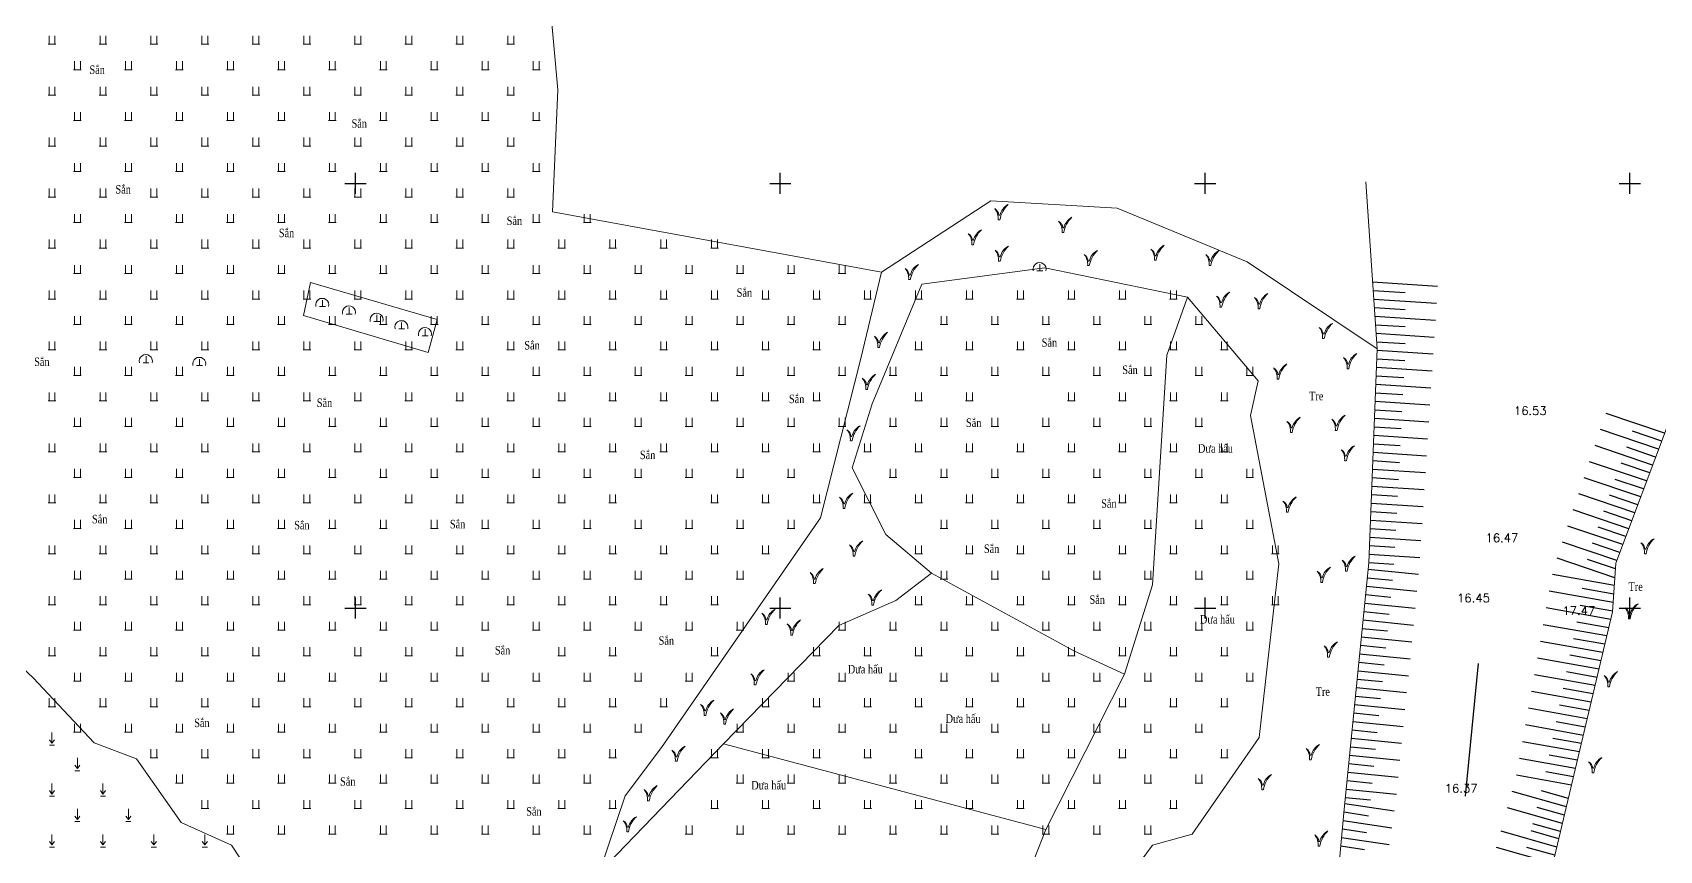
# Model space of a CAD drawing. Header units: metres. Extents: x 585499 to 586851, y 1565849 to 1566901.
# Drawn here: x 586462 to 586653.5, y 1566521.5 to 1566617.8 of the extents above; entities that cross this region are included whole.
import ezdxf

# ---------------------------------------------------------------- set-up
doc = ezdxf.new("R2010")
doc.units = ezdxf.units.M
for name, color, linetype, lineweight in [('dct', 7, 'Continuous', 0), ('duong bo', 97, 'Continuous', 0), ('Ghi chu', 2, 'Continuous', 5), ('mo', 111, 'Continuous', 0), ('text', 7, 'Continuous', 0), ('ThucVat', 90, 'Continuous', 0), ('thuy van', 111, 'Continuous', 0)]:
    doc.layers.add(name, color=color, linetype=linetype, lineweight=lineweight)
doc.layers.add('K_HUNG', color=7, linetype='Continuous')
doc.layers.add('taluy', color=15, linetype='Continuous')
doc.styles.add('ghi chu', font='times.ttf', dxfattribs={"height": 1})
doc.styles.get("Standard").update_dxf_attribs({"font": 'simplex.shx'})
doc.linetypes.add('B_DAP_CAO2', pattern='A,0.2,[130,ltypeshp.shx,S=0.75,R=0,X=0,Y=-0.75],1.2,[130,ltypeshp.shx,S=0.25,R=0,X=0,Y=-0.25],1', length=2.4)
doc.dimstyles.get("Standard").update_dxf_attribs({"dimtxt": 0.18, "dimasz": 0.18, "dimexe": 0.18, "dimexo": 0.0625, "dimgap": 0.09, "dimtad": 0, "dimtih": 1, "dimtoh": 1, "dimdec": 4, "dimzin": 0, "dimdsep": 46, "dimtxsty": 'Standard', "dimcen": 0.09, "dimadec": 0, "dimazin": 0, "dimtfac": 1, "dimtdec": 4, "dimtofl": 0, "dimtmove": 0, "dimatfit": 3, "dimfxl": 1, "dimtolj": 1, "dimtzin": 0, "dimarcsym": 0})

# ---------------------------------------------------------------- blocks, each defined once
blk = doc.blocks.new('ẻw')
at = {"layer": 'Ghi chu'}
for p, q in [((570888.67, 2201189.72), (570889.35, 2201189.72)), ((570889.01, 2201189.72), (570889.01, 2201190.49))]:
    blk.add_line(p, q, dxfattribs=at)
blk.add_arc((570888.98, 2201189.92), 0.771, 344.9188, 195.0812, dxfattribs=at)
blk = doc.blocks.new('fdsa')
at = {"layer": 'ThucVat', "color": 8}
for p, q in [((586981.43, 1565459.99), (586981.43, 1565458.99)), ((586982.13, 1565459.99), (586982.13, 1565458.99))]:
    blk.add_line(p, q, dxfattribs=at)
blk.add_lwpolyline([(586981.33, 1565458.99), (586982.23, 1565458.99)], dxfattribs=at)
blk = doc.blocks.new('aa')
at = {"layer": 'ThucVat', "color": 8}
for p, q in [((586849.35, 1565409.62), (586849.05, 1565410.02)), ((586849.35, 1565409.62), (586849.35, 1565410.87)), ((586849.35, 1565409.62), (586849.65, 1565410.02)), ((586849.05, 1565409.37), (586849.65, 1565409.37))]:
    blk.add_line(p, q, dxfattribs=at)
blk = doc.blocks.new('tre')
at = {"layer": 'Ghi chu', "color": 8}
blk.add_line((-0.46, 2.17), (-0.03, 2.17), dxfattribs=at)
at = {"layer": 'Ghi chu'}
blk.add_line((-0.78, 0), (0, 0), dxfattribs=at)
at = {"layer": 'Ghi chu', "color": 8}
for centre, major_axis, start_param, end_param in [((-4.77, 1.61), (3.08, 3.08), 5.627469, 6.498728), ((-7.85, 0.69), (-5.02, 5.02), 3.830367, 4.628632), ((7.57, 0.31), (-5.53, 5.53), -0.284539, 0.544452), ((12.59, -2.1), (-9.02, 9.02), -0.027251, 0.620222)]:
    blk.add_ellipse(centre, major_axis=major_axis, ratio=1, start_param=start_param, end_param=end_param, dxfattribs=at)

msp = doc.modelspace()

# ---------------------------------------------------------------- linework, layer by layer
at = {"layer": 'duong bo', "color": 8, "elevation": 14.25}
for points in [[(586520.87, 1566643.66), (586523.8, 1566611.02), (586523.17, 1566596.64), (586561.91, 1566589.55)], [(586608.67, 1566555.19), (586605.34, 1566572.65), (586606.24, 1566576.75), (586597.92, 1566586.59), (586581.15, 1566590.06), (586566.65, 1566588.11), (586560.82, 1566574.03), (586558.45, 1566566.52), (586562.41, 1566558.65), (586567.8, 1566554.12), (586563.62, 1566550.9), (586556.89, 1566547.93), (586543.3, 1566534.02), (586528.69, 1566518.81), (586531.73, 1566527.87), (586536.01, 1566533.56), (586554.75, 1566560.62), (586559.49, 1566579.39), (586561.91, 1566589.55), (586574.77, 1566597.93), (586589.64, 1566597.06), (586604.94, 1566590.77), (586620.26, 1566580.53)], [(586590.5, 1566542.23), (586593.81, 1566552.72), (586595.5, 1566579.78), (586597.92, 1566586.59)], [(586608.67, 1566555.19), (586606.38, 1566534.75), (586598.48, 1566523.36), (586593.81, 1566522.07), (586578.64, 1566501.57), (586567.13, 1566487.91)], [(586567.8, 1566554.12), (586584.64, 1566544.93), (586590.5, 1566542.23), (586581.26, 1566523.93)], [(586528.69, 1566518.81), (586560.67, 1566493.79), (586569.64, 1566498.16), (586575.64, 1566509.63), (586581.26, 1566523.93), (586543.3, 1566534.02)]]:
    msp.add_lwpolyline(points, dxfattribs=at)
at = {"layer": 'duong bo', "color": 8, "linetype": 'B_DAP_CAO2', "elevation": 14.25}
msp.add_lwpolyline([(586432.28, 1566610.63), (586434.56, 1566604.49), (586448.4, 1566585.28), (586453.99, 1566557.24), (586456.97, 1566546.54), (586462.05, 1566541.77), (586469.23, 1566534.12), (586474.22, 1566532.23), (586479.46, 1566524.73), (586485.39, 1566522.08), (586491.79, 1566512.34), (586495.66, 1566494.18), (586494.72, 1566489)], dxfattribs=at)
at = {"layer": 'K_HUNG', "color": 8}
for p, q in [((586500, 1566598.75), (586500, 1566601.25)), ((586550, 1566598.75), (586550, 1566601.25)), ((586600, 1566598.75), (586600, 1566601.25)), ((586650, 1566598.75), (586650, 1566601.25)), ((586498.75, 1566600), (586501.25, 1566600)), ((586548.75, 1566600), (586551.25, 1566600)), ((586598.75, 1566600), (586601.25, 1566600)), ((586648.75, 1566600), (586651.25, 1566600)), ((586500, 1566548.75), (586500, 1566551.25)), ((586550, 1566548.75), (586550, 1566551.25)), ((586600, 1566548.75), (586600, 1566551.25)), ((586650, 1566548.75), (586650, 1566551.25)), ((586498.75, 1566550), (586501.25, 1566550)), ((586548.75, 1566550), (586551.25, 1566550)), ((586598.75, 1566550), (586601.25, 1566550)), ((586648.75, 1566550), (586651.25, 1566550))]:
    msp.add_line(p, q, dxfattribs=at)
at = {"layer": 'mo', "color": 8, "elevation": 14.25}
msp.add_lwpolyline([(586493.86, 1566584.44), (586494.69, 1566588.33), (586509.62, 1566583.98), (586508.56, 1566580.08), (586493.86, 1566584.44)], dxfattribs=at)
at = {"layer": 'taluy', "color": 8}
for p, q in [((586619.73, 1566588.39), (586627.37, 1566587.89)), ((586619.79, 1566587.39), (586623.55, 1566587.14)), ((586619.86, 1566586.38), (586627.24, 1566585.9)), ((586619.93, 1566585.37), (586623.55, 1566585.14)), ((586620, 1566584.37), (586627.11, 1566583.9)), ((586620.07, 1566583.36), (586623.56, 1566583.13)), ((586620.13, 1566582.35), (586626.98, 1566581.9)), ((586620.2, 1566581.35), (586623.56, 1566581.13)), ((586620.25, 1566580.34), (586626.85, 1566579.91)), ((586620.17, 1566578.34), (586626.72, 1566577.91)), ((586620.21, 1566579.34), (586623.5, 1566579.13)), ((586620.09, 1566576.34), (586626.59, 1566575.92)), ((586620.13, 1566577.34), (586623.39, 1566577.13)), ((586620.01, 1566574.34), (586626.46, 1566573.92)), ((586620.05, 1566575.34), (586623.29, 1566575.13)), ((586619.94, 1566572.34), (586626.33, 1566571.93)), ((586619.97, 1566573.34), (586623.18, 1566573.13)), ((586654.1, 1566570.58), (586647.2, 1566572.92)), ((586619.86, 1566570.35), (586626.2, 1566569.93)), ((586619.9, 1566571.34), (586623.08, 1566571.14)), ((586653.39, 1566568.71), (586646.56, 1566571.02)), ((586653.75, 1566569.64), (586650.31, 1566570.81)), ((586619.82, 1566569.35), (586622.98, 1566569.14)), ((586652.69, 1566566.83), (586645.92, 1566569.13)), ((586653.04, 1566567.77), (586649.64, 1566568.92)), ((586619.74, 1566567.35), (586622.87, 1566567.14)), ((586619.78, 1566568.35), (586626.07, 1566567.93)), ((586651.98, 1566564.96), (586645.27, 1566567.23)), ((586652.34, 1566565.9), (586648.97, 1566567.04)), ((586619.66, 1566565.35), (586622.77, 1566565.14)), ((586619.7, 1566566.35), (586625.94, 1566565.94)), ((586651.28, 1566563.09), (586644.63, 1566565.34)), ((586651.63, 1566564.02), (586648.29, 1566565.15)), ((586619.58, 1566563.35), (586622.66, 1566563.15)), ((586619.62, 1566564.35), (586625.81, 1566563.94)), ((586650.58, 1566561.22), (586643.99, 1566563.44)), ((586650.93, 1566562.15), (586647.62, 1566563.27)), ((586619.5, 1566561.35), (586622.56, 1566561.15)), ((586619.54, 1566562.35), (586625.68, 1566561.95)), ((586649.87, 1566559.34), (586643.35, 1566561.55)), ((586650.22, 1566560.28), (586646.95, 1566561.39)), ((586619.42, 1566559.35), (586622.45, 1566559.15)), ((586619.46, 1566560.35), (586625.54, 1566559.95)), ((586649.17, 1566557.47), (586642.71, 1566559.65)), ((586649.52, 1566558.41), (586646.27, 1566559.5)), ((586619.35, 1566557.35), (586622.35, 1566557.15)), ((586619.39, 1566558.35), (586625.41, 1566557.96)), ((586648.46, 1566555.6), (586642.07, 1566557.76)), ((586648.81, 1566556.53), (586645.6, 1566557.62)), ((586619.27, 1566555.35), (586622.24, 1566555.16)), ((586619.31, 1566556.35), (586625.28, 1566555.96)), ((586648.23, 1566553.56), (586641.43, 1566555.87)), ((586648.3, 1566554.6), (586645.02, 1566555.7)), ((586619.09, 1566553.57), (586622.06, 1566553.27)), ((586619.19, 1566554.57), (586625.14, 1566553.97)), ((586648.18, 1566552.64), (586640.88, 1566553.95)), ((586618.89, 1566551.58), (586621.86, 1566551.28)), ((586618.99, 1566552.58), (586624.94, 1566551.98)), ((586648.05, 1566550.64), (586640.52, 1566551.98)), ((586648.11, 1566551.64), (586644.41, 1566552.3)), ((586618.7, 1566549.59), (586621.67, 1566549.29)), ((586618.8, 1566550.59), (586624.73, 1566549.99)), ((586647.77, 1566548.65), (586640.17, 1566550.01)), ((586647.99, 1566549.63), (586644.17, 1566550.31)), ((586618.5, 1566547.6), (586621.47, 1566547.3)), ((586618.6, 1566548.59), (586624.53, 1566548)), ((586647.3, 1566546.71), (586639.82, 1566548.04)), ((586647.54, 1566547.68), (586643.77, 1566548.35)), ((586618.3, 1566545.61), (586621.27, 1566545.31)), ((586618.4, 1566546.6), (586624.33, 1566546.01)), ((586646.84, 1566544.76), (586639.47, 1566546.07)), ((586647.07, 1566545.73), (586643.36, 1566546.39)), ((586618.1, 1566543.62), (586621.07, 1566543.32)), ((586618.2, 1566544.61), (586624.13, 1566544.02)), ((586646.38, 1566542.81), (586639.12, 1566544.1)), ((586646.61, 1566543.78), (586642.95, 1566544.44)), ((586617.91, 1566541.63), (586620.87, 1566541.33)), ((586618.01, 1566542.62), (586623.93, 1566542.03)), ((586645.92, 1566540.86), (586638.77, 1566542.13)), ((586646.15, 1566541.83), (586642.55, 1566542.48)), ((586617.81, 1566540.63), (586623.73, 1566540.04)), ((586645.46, 1566538.91), (586638.42, 1566540.17)), ((586645.69, 1566539.88), (586642.14, 1566540.52)), ((586617.61, 1566538.64), (586623.53, 1566538.05)), ((586617.71, 1566539.64), (586620.67, 1566539.34)), ((586644.99, 1566536.96), (586638.06, 1566538.2)), ((586645.23, 1566537.93), (586641.73, 1566538.56)), ((586617.41, 1566536.65), (586623.33, 1566536.06)), ((586617.51, 1566537.65), (586620.47, 1566537.35)), ((586644.53, 1566535.01), (586637.71, 1566536.23)), ((586644.76, 1566535.99), (586641.33, 1566536.6)), ((586617.22, 1566534.66), (586623.13, 1566534.07)), ((586617.31, 1566535.66), (586620.27, 1566535.36)), ((586644.07, 1566533.06), (586637.36, 1566534.26)), ((586644.3, 1566534.04), (586640.92, 1566534.64)), ((586617.02, 1566532.67), (586622.93, 1566532.08)), ((586617.12, 1566533.67), (586620.07, 1566533.37)), ((586643.61, 1566531.11), (586637.01, 1566532.29)), ((586643.84, 1566532.09), (586640.51, 1566532.68)), ((586616.82, 1566530.68), (586622.73, 1566530.09)), ((586616.92, 1566531.68), (586619.87, 1566531.38)), ((586643.15, 1566529.16), (586636.66, 1566530.32)), ((586643.38, 1566530.14), (586640.11, 1566530.72)), ((586616.62, 1566528.69), (586622.52, 1566528.1)), ((586616.72, 1566529.69), (586619.67, 1566529.39)), ((586642.54, 1566526.59), (586636.15, 1566528.39)), ((586642.77, 1566527.56), (586639.6, 1566528.46)), ((586616.45, 1566526.98), (586622.28, 1566526.11)), ((586616.52, 1566527.7), (586619.47, 1566527.4)), ((586642.07, 1566524.64), (586635.61, 1566526.46)), ((586642.31, 1566525.61), (586639.09, 1566526.52)), ((586616.27, 1566524.99), (586621.99, 1566524.13)), ((586616.36, 1566525.99), (586619.25, 1566525.55)), ((586635.38, 1566525.64), (586635.38, 1566525.64)), ((586641.84, 1566523.67), (586638.59, 1566524.58)), ((586616.08, 1566522.99), (586621.69, 1566522.16)), ((586616.17, 1566523.99), (586619.01, 1566523.57)), ((586641.42, 1566521.86), (586634.84, 1566523.72)), ((586641.65, 1566522.83), (586638.38, 1566523.76)), ((586615.99, 1566522), (586618.77, 1566521.58)), ((586640.95, 1566519.91), (586634.29, 1566521.79)), ((586641.18, 1566520.89), (586637.88, 1566521.82))]:
    msp.add_line(p, q, dxfattribs=at)
at = {"layer": 'thuy van', "color": 8, "elevation": 14.25}
for points in [[(586618.93, 1566600.19), (586620.26, 1566580.53), (586619.27, 1566555.32), (586616.39, 1566526.32), (586614.89, 1566510.05), (586606.34, 1566495.67), (586566.27, 1566456.4), (586533.31, 1566425.65), (586497.57, 1566406.3), (586462.16, 1566400.35), (586444.72, 1566402.81)], [(586400.26, 1566350.68), (586423.27, 1566370.48), (586451.48, 1566373.96), (586473.92, 1566372.43), (586490.85, 1566367.64), (586496.3, 1566367.61), (586518.27, 1566379.57), (586549.12, 1566406.98), (586570.29, 1566429.05), (586592.32, 1566444.02), (586609.64, 1566463.64), (586613.56, 1566466.3), (586631.62, 1566496.38), (586636.11, 1566507.15), (586640.44, 1566517.74), (586647.98, 1566549.57), (586648.34, 1566555.28), (586654.42, 1566571.44)]]:
    msp.add_lwpolyline(points, dxfattribs=at)

# ---------------------------------------------------------------- block references
at = {"layer": 'dct', "color": 8}
for p in [(15691.54, -634600.01, 14.25), (15607.1, -634604.23, 14.25), (15610.24, -634605.12, 14.25), (15613.5, -634605.98, 14.25), (15616.42, -634606.86, 14.25), (15619.19, -634607.67, 14.25), (15586.33, -634610.85, 14.25), (15592.62, -634611.18, 14.25)]:
    msp.add_blockref('ẻw', p, dxfattribs=at)
at = {"layer": 'Ghi chu', "color": 8, "xscale": 0.25, "yscale": 0.25, "zscale": 0.25}
msp.add_blockref('tre', (586532.12, 1566523.64), dxfattribs=at)
at = {"layer": 'ThucVat', "color": 8}
for name, p in [('fdsa', (-517.51, 1157.39)), ('fdsa', (-511.51, 1157.39)), ('fdsa', (-505.51, 1157.39)), ('fdsa', (-499.51, 1157.39)), ('fdsa', (-493.51, 1157.39)), ('fdsa', (-487.51, 1157.39)), ('fdsa', (-481.51, 1157.39)), ('fdsa', (-475.51, 1157.39)), ('fdsa', (-469.51, 1157.39)), ('fdsa', (-469.51, 1157.39)), ('fdsa', (-463.51, 1157.39)), ('fdsa', (-514.51, 1154.39)), ('fdsa', (-508.51, 1154.39)), ('fdsa', (-502.51, 1154.39)), ('fdsa', (-496.51, 1154.39)), ('fdsa', (-490.51, 1154.39)), ('fdsa', (-484.51, 1154.39)), ('fdsa', (-478.51, 1154.39)), ('fdsa', (-472.51, 1154.39)), ('fdsa', (-472.51, 1154.39)), ('fdsa', (-466.51, 1154.39)), ('fdsa', (-460.51, 1154.39)), ('fdsa', (-517.51, 1151.39)), ('fdsa', (-511.51, 1151.39)), ('fdsa', (-505.51, 1151.39)), ('fdsa', (-499.51, 1151.39)), ('fdsa', (-493.51, 1151.39)), ('fdsa', (-487.51, 1151.39)), ('fdsa', (-481.51, 1151.39)), ('fdsa', (-475.51, 1151.39)), ('fdsa', (-469.51, 1151.39)), ('fdsa', (-469.51, 1151.39)), ('fdsa', (-463.51, 1151.39)), ('fdsa', (-514.51, 1148.39)), ('fdsa', (-508.51, 1148.39)), ('fdsa', (-502.51, 1148.39)), ('fdsa', (-496.51, 1148.39)), ('fdsa', (-490.51, 1148.39)), ('fdsa', (-484.51, 1148.39)), ('fdsa', (-478.51, 1148.39)), ('fdsa', (-472.51, 1148.39)), ('fdsa', (-472.51, 1148.39)), ('fdsa', (-466.51, 1148.39)), ('fdsa', (-460.51, 1148.39)), ('fdsa', (-517.51, 1145.39)), ('fdsa', (-511.51, 1145.39)), ('fdsa', (-505.51, 1145.39)), ('fdsa', (-499.51, 1145.39)), ('fdsa', (-493.51, 1145.39)), ('fdsa', (-487.51, 1145.39)), ('fdsa', (-481.51, 1145.39)), ('fdsa', (-475.51, 1145.39)), ('fdsa', (-469.51, 1145.39)), ('fdsa', (-469.51, 1145.39)), ('fdsa', (-463.51, 1145.39)), ('fdsa', (-514.51, 1142.39)), ('fdsa', (-508.51, 1142.39)), ('fdsa', (-502.51, 1142.39)), ('fdsa', (-496.51, 1142.39)), ('fdsa', (-490.51, 1142.39)), ('fdsa', (-484.51, 1142.39)), ('fdsa', (-478.51, 1142.39)), ('fdsa', (-472.51, 1142.39)), ('fdsa', (-472.51, 1142.39)), ('fdsa', (-466.51, 1142.39)), ('fdsa', (-460.51, 1142.39)), ('fdsa', (-517.51, 1139.39)), ('fdsa', (-511.51, 1139.39)), ('fdsa', (-505.51, 1139.39)), ('fdsa', (-499.51, 1139.39)), ('fdsa', (-493.51, 1139.39)), ('fdsa', (-487.51, 1139.39)), ('fdsa', (-481.51, 1139.39)), ('fdsa', (-475.51, 1139.39)), ('fdsa', (-469.51, 1139.39)), ('fdsa', (-469.51, 1139.39)), ('fdsa', (-463.51, 1139.39)), ('fdsa', (-514.51, 1136.39)), ('fdsa', (-508.51, 1136.39)), ('fdsa', (-502.51, 1136.39)), ('fdsa', (-496.51, 1136.39)), ('fdsa', (-490.51, 1136.39)), ('fdsa', (-484.51, 1136.39)), ('fdsa', (-478.51, 1136.39)), ('fdsa', (-472.51, 1136.39)), ('fdsa', (-472.51, 1136.39)), ('fdsa', (-466.51, 1136.39)), ('fdsa', (-460.51, 1136.39)), ('fdsa', (-454.51, 1136.39)), ('fdsa', (-517.51, 1133.39)), ('fdsa', (-511.51, 1133.39)), ('fdsa', (-505.51, 1133.39)), ('fdsa', (-499.51, 1133.39)), ('fdsa', (-493.51, 1133.39)), ('fdsa', (-487.51, 1133.39)), ('fdsa', (-481.51, 1133.39)), ('fdsa', (-475.51, 1133.39)), ('fdsa', (-469.51, 1133.39)), ('fdsa', (-469.51, 1133.39)), ('fdsa', (-463.51, 1133.39)), ('fdsa', (-457.51, 1133.39)), ('fdsa', (-451.51, 1133.39)), ('fdsa', (-445.51, 1133.39)), ('fdsa', (-439.51, 1133.39)), ('fdsa', (-514.51, 1130.39)), ('fdsa', (-508.51, 1130.39)), ('fdsa', (-502.51, 1130.39)), ('fdsa', (-496.51, 1130.39)), ('fdsa', (-490.51, 1130.39)), ('fdsa', (-484.51, 1130.39)), ('fdsa', (-478.51, 1130.39)), ('fdsa', (-472.51, 1130.39)), ('fdsa', (-472.51, 1130.39)), ('fdsa', (-466.51, 1130.39)), ('fdsa', (-460.51, 1130.39)), ('fdsa', (-454.51, 1130.39)), ('fdsa', (-448.51, 1130.39)), ('fdsa', (-442.51, 1130.39)), ('fdsa', (-436.51, 1130.39)), ('fdsa', (-430.51, 1130.39)), ('fdsa', (-424.51, 1130.39)), ('fdsa', (-517.51, 1127.39)), ('fdsa', (-511.51, 1127.39)), ('fdsa', (-505.51, 1127.39)), ('fdsa', (-499.51, 1127.39)), ('fdsa', (-493.51, 1127.39)), ('fdsa', (-487.51, 1127.39)), ('fdsa', (-481.51, 1127.39)), ('fdsa', (-475.51, 1127.39)), ('fdsa', (-469.51, 1127.39)), ('fdsa', (-469.51, 1127.39)), ('fdsa', (-463.51, 1127.39)), ('fdsa', (-457.51, 1127.39)), ('fdsa', (-451.51, 1127.39)), ('fdsa', (-445.51, 1127.39)), ('fdsa', (-439.51, 1127.39)), ('fdsa', (-433.51, 1127.39)), ('fdsa', (-427.51, 1127.39)), ('fdsa', (-421.51, 1127.39)), ('fdsa', (-415.51, 1127.39)), ('fdsa', (-409.51, 1127.39)), ('fdsa', (-403.51, 1127.39)), ('fdsa', (-397.51, 1127.39)), ('fdsa', (-391.51, 1127.39)), ('fdsa', (-385.51, 1127.39)), ('fdsa', (-514.51, 1124.39)), ('fdsa', (-508.51, 1124.39)), ('fdsa', (-502.51, 1124.39)), ('fdsa', (-496.51, 1124.39)), ('fdsa', (-490.51, 1124.39)), ('fdsa', (-484.51, 1124.39)), ('fdsa', (-478.51, 1124.39)), ('fdsa', (-472.51, 1124.39)), ('fdsa', (-472.51, 1124.39)), ('fdsa', (-466.51, 1124.39)), ('fdsa', (-460.51, 1124.39)), ('fdsa', (-454.51, 1124.39)), ('fdsa', (-448.51, 1124.39)), ('fdsa', (-442.51, 1124.39)), ('fdsa', (-436.51, 1124.39)), ('fdsa', (-430.51, 1124.39)), ('fdsa', (-424.51, 1124.39)), ('fdsa', (-412.51, 1124.39)), ('fdsa', (-406.51, 1124.39)), ('fdsa', (-400.51, 1124.39)), ('fdsa', (-394.51, 1124.39)), ('fdsa', (-388.51, 1124.39)), ('fdsa', (-382.51, 1124.39)), ('fdsa', (-517.51, 1121.39)), ('fdsa', (-511.51, 1121.39)), ('fdsa', (-505.51, 1121.39)), ('fdsa', (-499.51, 1121.39)), ('fdsa', (-493.51, 1121.39)), ('fdsa', (-487.51, 1121.39)), ('fdsa', (-481.51, 1121.39)), ('fdsa', (-475.51, 1121.39)), ('fdsa', (-469.51, 1121.39)), ('fdsa', (-469.51, 1121.39)), ('fdsa', (-463.51, 1121.39)), ('fdsa', (-457.51, 1121.39)), ('fdsa', (-451.51, 1121.39)), ('fdsa', (-445.51, 1121.39)), ('fdsa', (-439.51, 1121.39)), ('fdsa', (-433.51, 1121.39)), ('fdsa', (-427.51, 1121.39)), ('fdsa', (-415.51, 1121.39)), ('fdsa', (-409.51, 1121.39)), ('fdsa', (-403.51, 1121.39)), ('fdsa', (-397.51, 1121.39)), ('fdsa', (-391.51, 1121.39)), ('fdsa', (-385.51, 1121.39)), ('fdsa', (-379.51, 1121.39)), ('fdsa', (-514.51, 1118.39)), ('fdsa', (-508.51, 1118.39)), ('fdsa', (-502.51, 1118.39)), ('fdsa', (-496.51, 1118.39)), ('fdsa', (-490.51, 1118.39)), ('fdsa', (-484.51, 1118.39)), ('fdsa', (-478.51, 1118.39)), ('fdsa', (-472.51, 1118.39)), ('fdsa', (-472.51, 1118.39)), ('fdsa', (-466.51, 1118.39)), ('fdsa', (-460.51, 1118.39)), ('fdsa', (-454.51, 1118.39)), ('fdsa', (-448.51, 1118.39)), ('fdsa', (-442.51, 1118.39)), ('fdsa', (-436.51, 1118.39)), ('fdsa', (-430.51, 1118.39)), ('fdsa', (-424.51, 1118.39)), ('fdsa', (-418.51, 1118.39)), ('fdsa', (-412.51, 1118.39)), ('fdsa', (-406.51, 1118.39)), ('fdsa', (-400.51, 1118.39)), ('fdsa', (-394.51, 1118.39)), ('fdsa', (-388.51, 1118.39)), ('fdsa', (-382.51, 1118.39)), ('fdsa', (-376.51, 1118.39)), ('fdsa', (-517.51, 1115.39)), ('fdsa', (-511.51, 1115.39)), ('fdsa', (-505.51, 1115.39)), ('fdsa', (-499.51, 1115.39)), ('fdsa', (-493.51, 1115.39)), ('fdsa', (-487.51, 1115.39)), ('fdsa', (-481.51, 1115.39)), ('fdsa', (-475.51, 1115.39)), ('fdsa', (-469.51, 1115.39)), ('fdsa', (-469.51, 1115.39)), ('fdsa', (-463.51, 1115.39)), ('fdsa', (-457.51, 1115.39)), ('fdsa', (-451.51, 1115.39)), ('fdsa', (-445.51, 1115.39)), ('fdsa', (-439.51, 1115.39)), ('fdsa', (-433.51, 1115.39)), ('fdsa', (-427.51, 1115.39)), ('fdsa', (-415.51, 1115.39)), ('fdsa', (-409.51, 1115.39)), ('fdsa', (-397.51, 1115.39)), ('fdsa', (-391.51, 1115.39)), ('fdsa', (-385.51, 1115.39)), ('fdsa', (-379.51, 1115.39)), ('fdsa', (-514.51, 1112.39)), ('fdsa', (-508.51, 1112.39)), ('fdsa', (-502.51, 1112.39)), ('fdsa', (-496.51, 1112.39)), ('fdsa', (-490.51, 1112.39)), ('fdsa', (-484.51, 1112.39)), ('fdsa', (-478.51, 1112.39)), ('fdsa', (-472.51, 1112.39)), ('fdsa', (-472.51, 1112.39)), ('fdsa', (-466.51, 1112.39)), ('fdsa', (-460.51, 1112.39)), ('fdsa', (-454.51, 1112.39)), ('fdsa', (-448.51, 1112.39)), ('fdsa', (-442.51, 1112.39)), ('fdsa', (-436.51, 1112.39)), ('fdsa', (-430.51, 1112.39)), ('fdsa', (-424.51, 1112.39)), ('fdsa', (-418.51, 1112.39)), ('fdsa', (-412.51, 1112.39)), ('fdsa', (-406.51, 1112.39)), ('fdsa', (-400.51, 1112.39)), ('fdsa', (-394.51, 1112.39)), ('fdsa', (-388.51, 1112.39)), ('fdsa', (-382.51, 1112.39)), ('fdsa', (-517.51, 1109.39)), ('fdsa', (-511.51, 1109.39)), ('fdsa', (-505.51, 1109.39)), ('fdsa', (-499.51, 1109.39)), ('fdsa', (-493.51, 1109.39)), ('fdsa', (-487.51, 1109.39)), ('fdsa', (-481.51, 1109.39)), ('fdsa', (-475.51, 1109.39)), ('fdsa', (-469.51, 1109.39)), ('fdsa', (-469.51, 1109.39)), ('fdsa', (-463.51, 1109.39)), ('fdsa', (-457.51, 1109.39)), ('fdsa', (-451.51, 1109.39)), ('fdsa', (-445.51, 1109.39)), ('fdsa', (-439.51, 1109.39)), ('fdsa', (-433.51, 1109.39)), ('fdsa', (-427.51, 1109.39)), ('fdsa', (-421.51, 1109.39)), ('fdsa', (-415.51, 1109.39)), ('fdsa', (-409.51, 1109.39)), ('fdsa', (-403.51, 1109.39)), ('fdsa', (-397.51, 1109.39)), ('fdsa', (-391.51, 1109.39)), ('fdsa', (-385.51, 1109.39)), ('fdsa', (-379.51, 1109.39)), ('fdsa', (-514.51, 1106.39)), ('fdsa', (-508.51, 1106.39)), ('fdsa', (-502.51, 1106.39)), ('fdsa', (-496.51, 1106.39)), ('fdsa', (-490.51, 1106.39)), ('fdsa', (-484.51, 1106.39)), ('fdsa', (-478.51, 1106.39)), ('fdsa', (-472.51, 1106.39)), ('fdsa', (-472.51, 1106.39)), ('fdsa', (-466.51, 1106.39)), ('fdsa', (-460.51, 1106.39)), ('fdsa', (-454.51, 1106.39)), ('fdsa', (-448.51, 1106.39)), ('fdsa', (-442.51, 1106.39)), ('fdsa', (-436.51, 1106.39)), ('fdsa', (-430.51, 1106.39)), ('fdsa', (-418.51, 1106.39)), ('fdsa', (-412.51, 1106.39)), ('fdsa', (-406.51, 1106.39)), ('fdsa', (-400.51, 1106.39)), ('fdsa', (-394.51, 1106.39)), ('fdsa', (-388.51, 1106.39)), ('fdsa', (-382.51, 1106.39)), ('fdsa', (-376.51, 1106.39)), ('fdsa', (-517.51, 1103.39)), ('fdsa', (-511.51, 1103.39)), ('fdsa', (-505.51, 1103.39)), ('fdsa', (-499.51, 1103.39)), ('fdsa', (-493.51, 1103.39)), ('fdsa', (-487.51, 1103.39)), ('fdsa', (-481.51, 1103.39)), ('fdsa', (-475.51, 1103.39)), ('fdsa', (-469.51, 1103.39)), ('fdsa', (-469.51, 1103.39)), ('fdsa', (-463.51, 1103.39)), ('fdsa', (-457.51, 1103.39)), ('fdsa', (-451.51, 1103.39)), ('fdsa', (-439.51, 1103.39)), ('fdsa', (-433.51, 1103.39)), ('fdsa', (-427.51, 1103.39)), ('fdsa', (-421.51, 1103.39)), ('fdsa', (-415.51, 1103.39)), ('fdsa', (-409.51, 1103.39)), ('fdsa', (-403.51, 1103.39)), ('fdsa', (-397.51, 1103.39)), ('fdsa', (-391.51, 1103.39)), ('fdsa', (-385.51, 1103.39)), ('fdsa', (-379.51, 1103.39)), ('fdsa', (-514.51, 1100.39)), ('fdsa', (-508.51, 1100.39)), ('fdsa', (-502.51, 1100.39)), ('fdsa', (-496.51, 1100.39)), ('fdsa', (-490.51, 1100.39)), ('fdsa', (-484.51, 1100.39)), ('fdsa', (-478.51, 1100.39)), ('fdsa', (-472.51, 1100.39)), ('fdsa', (-472.51, 1100.39)), ('fdsa', (-466.51, 1100.39)), ('fdsa', (-460.51, 1100.39)), ('fdsa', (-454.51, 1100.39)), ('fdsa', (-448.51, 1100.39)), ('fdsa', (-442.51, 1100.39)), ('fdsa', (-436.51, 1100.39)), ('fdsa', (-430.51, 1100.39)), ('fdsa', (-412.51, 1100.39)), ('fdsa', (-406.51, 1100.39)), ('fdsa', (-400.51, 1100.39)), ('fdsa', (-394.51, 1100.39)), ('fdsa', (-388.51, 1100.39)), ('fdsa', (-382.51, 1100.39)), ('fdsa', (-376.51, 1100.39)), ('fdsa', (-517.51, 1097.39)), ('fdsa', (-511.51, 1097.39)), ('fdsa', (-505.51, 1097.39)), ('fdsa', (-499.51, 1097.39)), ('fdsa', (-493.51, 1097.39)), ('fdsa', (-487.51, 1097.39)), ('fdsa', (-481.51, 1097.39)), ('fdsa', (-475.51, 1097.39)), ('fdsa', (-469.51, 1097.39)), ('fdsa', (-469.51, 1097.39)), ('fdsa', (-463.51, 1097.39)), ('fdsa', (-457.51, 1097.39)), ('fdsa', (-451.51, 1097.39)), ('fdsa', (-445.51, 1097.39)), ('fdsa', (-439.51, 1097.39)), ('fdsa', (-433.51, 1097.39)), ('fdsa', (-415.51, 1097.39)), ('fdsa', (-409.51, 1097.39)), ('fdsa', (-403.51, 1097.39)), ('fdsa', (-397.51, 1097.39)), ('fdsa', (-391.51, 1097.39)), ('fdsa', (-385.51, 1097.39)), ('fdsa', (-379.51, 1097.39)), ('fdsa', (-373.51, 1097.39)), ('fdsa', (-514.51, 1094.39)), ('fdsa', (-508.51, 1094.39)), ('fdsa', (-502.51, 1094.39)), ('fdsa', (-496.51, 1094.39)), ('fdsa', (-490.51, 1094.39)), ('fdsa', (-484.51, 1094.39)), ('fdsa', (-478.51, 1094.39)), ('fdsa', (-472.51, 1094.39)), ('fdsa', (-472.51, 1094.39)), ('fdsa', (-466.51, 1094.39)), ('fdsa', (-460.51, 1094.39)), ('fdsa', (-454.51, 1094.39)), ('fdsa', (-448.51, 1094.39)), ('fdsa', (-442.51, 1094.39)), ('fdsa', (-436.51, 1094.39)), ('fdsa', (-412.51, 1094.39)), ('fdsa', (-406.51, 1094.39)), ('fdsa', (-400.51, 1094.39)), ('fdsa', (-394.51, 1094.39)), ('fdsa', (-388.51, 1094.39)), ('fdsa', (-382.51, 1094.39)), ('fdsa', (-376.51, 1094.39)), ('fdsa', (-517.51, 1091.39)), ('fdsa', (-511.51, 1091.39)), ('fdsa', (-505.51, 1091.39)), ('fdsa', (-499.51, 1091.39)), ('fdsa', (-493.51, 1091.39)), ('fdsa', (-487.51, 1091.39)), ('fdsa', (-481.51, 1091.39)), ('fdsa', (-475.51, 1091.39)), ('fdsa', (-469.51, 1091.39)), ('fdsa', (-469.51, 1091.39)), ('fdsa', (-463.51, 1091.39)), ('fdsa', (-457.51, 1091.39)), ('fdsa', (-451.51, 1091.39)), ('fdsa', (-445.51, 1091.39)), ('fdsa', (-439.51, 1091.39)), ('fdsa', (-415.51, 1091.39)), ('fdsa', (-409.51, 1091.39)), ('fdsa', (-403.51, 1091.39)), ('fdsa', (-397.51, 1091.39)), ('fdsa', (-391.51, 1091.39)), ('fdsa', (-385.51, 1091.39)), ('fdsa', (-379.51, 1091.39)), ('fdsa', (-373.51, 1091.39)), ('fdsa', (-514.51, 1088.39)), ('fdsa', (-508.51, 1088.39)), ('fdsa', (-502.51, 1088.39)), ('fdsa', (-496.51, 1088.39)), ('fdsa', (-490.51, 1088.39)), ('fdsa', (-484.51, 1088.39)), ('fdsa', (-478.51, 1088.39)), ('fdsa', (-472.51, 1088.39)), ('fdsa', (-472.51, 1088.39)), ('fdsa', (-466.51, 1088.39)), ('fdsa', (-460.51, 1088.39)), ('fdsa', (-454.51, 1088.39)), ('fdsa', (-448.51, 1088.39)), ('fdsa', (-442.51, 1088.39)), ('fdsa', (-436.51, 1088.39)), ('fdsa', (-424.51, 1088.39)), ('fdsa', (-418.51, 1088.39)), ('fdsa', (-412.51, 1088.39)), ('fdsa', (-406.51, 1088.39)), ('fdsa', (-400.51, 1088.39)), ('fdsa', (-394.51, 1088.39)), ('fdsa', (-388.51, 1088.39)), ('fdsa', (-382.51, 1088.39)), ('fdsa', (-376.51, 1088.39)), ('fdsa', (-517.51, 1085.39)), ('fdsa', (-511.51, 1085.39)), ('fdsa', (-505.51, 1085.39)), ('fdsa', (-499.51, 1085.39)), ('fdsa', (-493.51, 1085.39)), ('fdsa', (-487.51, 1085.39)), ('fdsa', (-481.51, 1085.39)), ('fdsa', (-475.51, 1085.39)), ('fdsa', (-469.51, 1085.39)), ('fdsa', (-469.51, 1085.39)), ('fdsa', (-457.51, 1085.39)), ('fdsa', (-451.51, 1085.39)), ('fdsa', (-439.51, 1085.39)), ('fdsa', (-427.51, 1085.39)), ('fdsa', (-421.51, 1085.39)), ('fdsa', (-415.51, 1085.39)), ('fdsa', (-409.51, 1085.39)), ('fdsa', (-403.51, 1085.39)), ('fdsa', (-397.51, 1085.39)), ('fdsa', (-391.51, 1085.39)), ('fdsa', (-385.51, 1085.39)), ('fdsa', (-379.51, 1085.39)), ('fdsa', (-514.51, 1082.39)), ('fdsa', (-508.51, 1082.39)), ('fdsa', (-502.51, 1082.39)), ('fdsa', (-496.51, 1082.39)), ('fdsa', (-490.51, 1082.39)), ('fdsa', (-484.51, 1082.39)), ('fdsa', (-478.51, 1082.39)), ('fdsa', (-472.51, 1082.39)), ('fdsa', (-472.51, 1082.39)), ('fdsa', (-466.51, 1082.39)), ('fdsa', (-460.51, 1082.39)), ('fdsa', (-454.51, 1082.39)), ('fdsa', (-448.51, 1082.39)), ('fdsa', (-442.51, 1082.39)), ('fdsa', (-430.51, 1082.39)), ('fdsa', (-424.51, 1082.39)), ('fdsa', (-418.51, 1082.39)), ('fdsa', (-412.51, 1082.39)), ('fdsa', (-406.51, 1082.39)), ('fdsa', (-400.51, 1082.39)), ('fdsa', (-394.51, 1082.39)), ('fdsa', (-388.51, 1082.39)), ('fdsa', (-382.51, 1082.39)), ('fdsa', (-376.51, 1082.39)), ('fdsa', (-517.51, 1079.39)), ('fdsa', (-511.51, 1079.39)), ('fdsa', (-505.51, 1079.39)), ('fdsa', (-499.51, 1079.39)), ('fdsa', (-493.51, 1079.39)), ('fdsa', (-487.51, 1079.39)), ('fdsa', (-481.51, 1079.39)), ('fdsa', (-475.51, 1079.39)), ('fdsa', (-469.51, 1079.39)), ('fdsa', (-469.51, 1079.39)), ('fdsa', (-463.51, 1079.39)), ('fdsa', (-457.51, 1079.39)), ('fdsa', (-451.51, 1079.39)), ('fdsa', (-445.51, 1079.39)), ('fdsa', (-433.51, 1079.39)), ('fdsa', (-427.51, 1079.39)), ('fdsa', (-421.51, 1079.39)), ('fdsa', (-415.51, 1079.39)), ('fdsa', (-409.51, 1079.39)), ('fdsa', (-403.51, 1079.39)), ('fdsa', (-397.51, 1079.39)), ('fdsa', (-391.51, 1079.39)), ('fdsa', (-385.51, 1079.39)), ('fdsa', (-379.51, 1079.39)), ('fdsa', (-514.51, 1076.39)), ('fdsa', (-508.51, 1076.39)), ('fdsa', (-502.51, 1076.39)), ('fdsa', (-496.51, 1076.39)), ('fdsa', (-490.51, 1076.39)), ('fdsa', (-484.51, 1076.39)), ('fdsa', (-478.51, 1076.39)), ('fdsa', (-472.51, 1076.39)), ('fdsa', (-472.51, 1076.39)), ('fdsa', (-466.51, 1076.39)), ('fdsa', (-460.51, 1076.39)), ('fdsa', (-454.51, 1076.39)), ('fdsa', (-448.51, 1076.39)), ('fdsa', (-436.51, 1076.39)), ('fdsa', (-430.51, 1076.39)), ('fdsa', (-424.51, 1076.39)), ('fdsa', (-418.51, 1076.39)), ('fdsa', (-412.51, 1076.39)), ('fdsa', (-406.51, 1076.39)), ('fdsa', (-400.51, 1076.39)), ('fdsa', (-394.51, 1076.39)), ('fdsa', (-388.51, 1076.39)), ('fdsa', (-382.51, 1076.39)), ('aa', (-385.09, 1124.48)), ('aa', (-382.09, 1121.48)), ('fdsa', (-505.51, 1073.39)), ('fdsa', (-505.51, 1073.39)), ('fdsa', (-499.51, 1073.39)), ('fdsa', (-499.51, 1073.39)), ('fdsa', (-493.51, 1073.39)), ('fdsa', (-493.51, 1073.39)), ('fdsa', (-487.51, 1073.39)), ('fdsa', (-487.51, 1073.39)), ('fdsa', (-481.51, 1073.39)), ('fdsa', (-481.51, 1073.39)), ('fdsa', (-475.51, 1073.39)), ('fdsa', (-475.51, 1073.39)), ('fdsa', (-469.51, 1073.39)), ('fdsa', (-463.51, 1073.39)), ('fdsa', (-463.51, 1073.39)), ('fdsa', (-457.51, 1073.39)), ('fdsa', (-457.51, 1073.39)), ('fdsa', (-451.51, 1073.39)), ('fdsa', (-451.51, 1073.39)), ('fdsa', (-439.51, 1073.39)), ('fdsa', (-439.51, 1073.39)), ('fdsa', (-433.51, 1073.39)), ('fdsa', (-433.51, 1073.39)), ('fdsa', (-427.51, 1073.39)), ('fdsa', (-427.51, 1073.39)), ('fdsa', (-421.51, 1073.39)), ('fdsa', (-421.51, 1073.39)), ('fdsa', (-415.51, 1073.39)), ('fdsa', (-415.51, 1073.39)), ('fdsa', (-409.51, 1073.39)), ('fdsa', (-409.51, 1073.39)), ('fdsa', (-403.51, 1073.39)), ('fdsa', (-403.51, 1073.39)), ('fdsa', (-397.51, 1073.39)), ('fdsa', (-397.51, 1073.39)), ('fdsa', (-391.51, 1073.39)), ('fdsa', (-391.51, 1073.39)), ('fdsa', (-385.51, 1073.39)), ('fdsa', (-385.51, 1073.39)), ('fdsa', (-379.51, 1073.39)), ('fdsa', (-379.51, 1073.39)), ('fdsa', (-502.51, 1070.39)), ('fdsa', (-502.51, 1070.39)), ('fdsa', (-496.51, 1070.39)), ('fdsa', (-496.51, 1070.39)), ('fdsa', (-490.51, 1070.39)), ('fdsa', (-490.51, 1070.39)), ('fdsa', (-484.51, 1070.39)), ('fdsa', (-484.51, 1070.39)), ('fdsa', (-478.51, 1070.39)), ('fdsa', (-478.51, 1070.39)), ('fdsa', (-472.51, 1070.39)), ('fdsa', (-466.51, 1070.39)), ('fdsa', (-466.51, 1070.39)), ('fdsa', (-460.51, 1070.39)), ('fdsa', (-460.51, 1070.39)), ('fdsa', (-454.51, 1070.39)), ('fdsa', (-454.51, 1070.39)), ('fdsa', (-436.51, 1070.39)), ('fdsa', (-436.51, 1070.39)), ('fdsa', (-430.51, 1070.39)), ('fdsa', (-430.51, 1070.39)), ('fdsa', (-424.51, 1070.39)), ('fdsa', (-424.51, 1070.39)), ('fdsa', (-418.51, 1070.39)), ('fdsa', (-418.51, 1070.39)), ('fdsa', (-412.51, 1070.39)), ('fdsa', (-412.51, 1070.39)), ('fdsa', (-406.51, 1070.39)), ('fdsa', (-406.51, 1070.39)), ('fdsa', (-400.51, 1070.39)), ('fdsa', (-400.51, 1070.39)), ('fdsa', (-394.51, 1070.39)), ('fdsa', (-394.51, 1070.39)), ('fdsa', (-388.51, 1070.39)), ('fdsa', (-388.51, 1070.39)), ('fdsa', (-382.51, 1070.39)), ('fdsa', (-382.51, 1070.39)), ('aa', (-385.09, 1118.48)), ('aa', (-379.09, 1118.48)), ('aa', (-382.09, 1115.48)), ('aa', (-376.09, 1115.48)), ('fdsa', (-499.51, 1067.39)), ('fdsa', (-493.51, 1067.39)), ('fdsa', (-487.51, 1067.39)), ('fdsa', (-481.51, 1067.39)), ('fdsa', (-475.51, 1067.39)), ('fdsa', (-469.51, 1067.39)), ('fdsa', (-469.51, 1067.39)), ('fdsa', (-463.51, 1067.39)), ('fdsa', (-457.51, 1067.39)), ('fdsa', (-451.51, 1067.39)), ('fdsa', (-439.51, 1067.39)), ('fdsa', (-433.51, 1067.39)), ('fdsa', (-427.51, 1067.39)), ('fdsa', (-421.51, 1067.39)), ('fdsa', (-415.51, 1067.39)), ('fdsa', (-409.51, 1067.39)), ('fdsa', (-403.51, 1067.39)), ('fdsa', (-397.51, 1067.39)), ('fdsa', (-391.51, 1067.39)), ('fdsa', (-385.51, 1067.39)), ('fdsa', (-496.51, 1064.39)), ('fdsa', (-490.51, 1064.39)), ('fdsa', (-484.51, 1064.39)), ('fdsa', (-478.51, 1064.39)), ('fdsa', (-472.51, 1064.39)), ('fdsa', (-472.51, 1064.39)), ('fdsa', (-466.51, 1064.39)), ('fdsa', (-460.51, 1064.39)), ('fdsa', (-454.51, 1064.39)), ('fdsa', (-442.51, 1064.39)), ('fdsa', (-436.51, 1064.39)), ('fdsa', (-430.51, 1064.39)), ('fdsa', (-424.51, 1064.39)), ('fdsa', (-418.51, 1064.39)), ('fdsa', (-412.51, 1064.39)), ('fdsa', (-406.51, 1064.39)), ('fdsa', (-400.51, 1064.39)), ('fdsa', (-394.51, 1064.39)), ('fdsa', (-388.51, 1064.39)), ('aa', (-385.09, 1112.48)), ('aa', (-379.09, 1112.48)), ('aa', (-373.09, 1112.48)), ('aa', (-367.09, 1112.48))]:
    msp.add_blockref(name, p, dxfattribs=at)
at = {"layer": 'ThucVat', "color": 8, "xscale": 0.25, "yscale": 0.25, "zscale": 0.25}
for p in [(586575.85, 1566595.7), (586583.37, 1566594.21), (586572.74, 1566592.75), (586575.89, 1566590.82), (586586.37, 1566590.31), (586594.24, 1566590.94), (586600.68, 1566590.31), (586565.3, 1566588.66), (586601.95, 1566585.41), (586606.43, 1566585.23), (586561.68, 1566580.67), (586614.03, 1566581.72), (586616.91, 1566578.17), (586608.68, 1566576.95), (586560.26, 1566575.73), (586610.25, 1566570.66), (586615.53, 1566570.9), (586558.44, 1566569.67), (586616.63, 1566567.32), (586557.58, 1566561.73), (586609.78, 1566561.28), (586558.76, 1566556.11), (586651.91, 1566556.37), (586616.73, 1566554.33), (586554.11, 1566552.87), (586613.81, 1566553.02), (586560.96, 1566550.33), (586548.44, 1566548.07), (586650.03, 1566548.72), (586551.43, 1566546.8), (586614.62, 1566544.22), (586547.13, 1566540.94), (586647.6, 1566540.73), (586541.22, 1566537.34), (586543.55, 1566536.34), (586537.84, 1566531.95), (586612.5, 1566532.13), (586645.75, 1566530.59), (586606.86, 1566528.61), (586534.57, 1566527.31), (586532.12, 1566523.64), (586613.51, 1566521.96)]:
    msp.add_blockref('tre', p, dxfattribs=at)

# ---------------------------------------------------------------- texts
at = {"layer": 'dct', "color": 8}
for s, p in [('16.53', (586636.36, 1566572.73, 16.53)), ('16.47', (586633.02, 1566557.76, 16.47)), ('16.45', (586629.67, 1566550.68, 16.45)), ('17.47', (586642.07, 1566549.18, 17.47)), ('16.37', (586628.22, 1566528.27, 16.37))]:
    msp.add_text(s, height=1, dxfattribs=at).set_placement(p)
at = {"layer": 'text', "color": 8, "style": 'ghi chu', "width": 0.8}
for s, p in [('Sắn ', (586468.68, 1566612.88, 14.25)), ('Sắn ', (586499.53, 1566606.55, 14.25)), ('Sắn ', (586471.74, 1566598.8, 14.25)), ('Sắn ', (586517.79, 1566595.09, 14.25)), ('Sắn ', (586490.97, 1566593.66, 14.25)), ('Sắn ', (586544.87, 1566586.64, 14.25)), ('Sắn ', (586580.77, 1566580.76, 14.25)), ('Sắn ', (586519.87, 1566580.44, 14.25)), ('Sắn ', (586462.17, 1566578.49, 14.25)), ('Sắn ', (586590.26, 1566577.55, 14.25)), ('Sắn ', (586495.44, 1566573.67, 14.25)), ('Sắn ', (586551.02, 1566574.12, 14.25)), ('Tre', (586612.25, 1566574.46, 14.25)), ('Sắn ', (586571.86, 1566571.32, 14.25)), ('Sắn ', (586533.48, 1566567.53, 14.25)), ('Dưa hấu', (586599.17, 1566568.29, 14.25)), ('Sắn ', (586587.77, 1566561.8, 14.25)), ('Sắn ', (586468.98, 1566559.97, 14.25)), ('Sắn ', (586492.78, 1566559.26, 14.25)), ('Sắn ', (586511.11, 1566559.38, 14.25)), ('Sắn ', (586573.97, 1566556.48, 14.25)), ('Sắn ', (586586.4, 1566550.49, 14.25)), ('Tre', (586649.85, 1566552.02, 14.25)), ('Dưa hấu', (586599.4, 1566548.17, 14.25)), ('Sắn ', (586516.4, 1566544.53, 14.25)), ('Sắn ', (586535.68, 1566545.67, 14.25)), ('Dưa hấu', (586557.95, 1566542.3, 14.25)), ('Tre', (586613.02, 1566539.66, 14.25)), ('Sắn ', (586481.01, 1566535.98, 14.25)), ('Dưa hấu', (586569.46, 1566536.48, 14.25)), ('Sắn ', (586498.18, 1566529.08, 14.25)), ('Dưa hấu', (586546.58, 1566528.64, 14.25)), ('Sắn ', (586520.09, 1566525.56, 14.25))]:
    msp.add_text(s, height=1, dxfattribs=at).set_placement(p)

# ---------------------------------------------------------------- leaders
at = {"layer": 'thuy van', "color": 8}
msp.add_leader([(586630.66, 1566527.83, 14.25), (586632.2, 1566543.46, 14.25)], dimstyle='Standard', dxfattribs=at)

doc.saveas('drawing.dxf')
